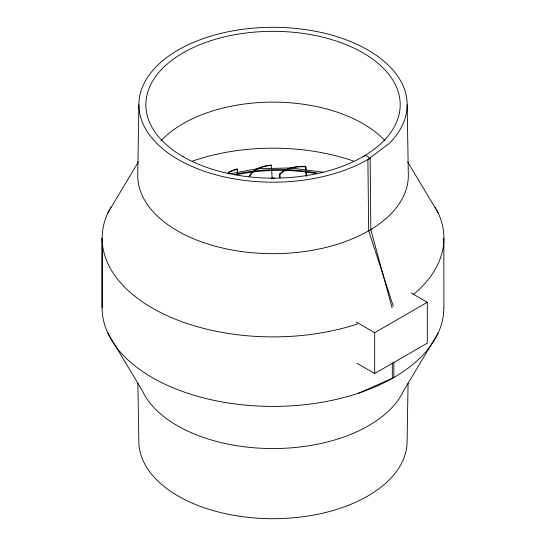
<?xml version="1.0" encoding="UTF-8"?>
<svg xmlns="http://www.w3.org/2000/svg" width="546" height="546" viewBox="0 0 546 546"><rect width="100%" height="100%" fill="white"/><g stroke="black" fill="none" stroke-linecap="round" stroke-linejoin="round"><path stroke-width="0.82" d="M138.889 104.743L137.728 175.553A135.306 78.119 0 0 0 221.253 247.727A135.306 78.119 0 0 0 368.7 230.787L370.85 229.839L370.14 158.504L365.936 155.337L362.953 156.661M408.067 383.094L407.111 441.257A134.139 77.443 0 0 1 272.973 518.7A134.139 77.443 0 0 1 138.834 441.257L137.879 383.094M305.91 170.277L305.746 166.523A25.642 15.042 -0.6 0 0 279.443 174.16L279.668 177.559M107.971 212.708L138.425 161.869M438.028 333.292L403.665 390.663A135.306 78.119 0 0 1 272.973 448.559A135.306 78.119 0 0 1 142.281 390.663L107.917 333.292M280.187 177.75L279.955 174.345L281.327 173.068A25.041 14.687 -0.6 0 1 303.139 166.742L305.678 166.878M356.292 322.044L374.692 332.664L427.306 302.293L427.306 343.127L374.692 373.505L357.029 363.308M370.14 158.504L367.881 159.507A134.139 77.443 0 0 1 146.983 131.231A134.139 77.443 0 0 1 284.719 27.593A134.139 77.443 0 0 1 389.196 143.468L367.881 159.507L368.7 230.787L393.332 306.388M358.469 393.277L392.315 378.276L392.315 363.001M237.633 172.707L237.401 169.301L235.067 169.929A25.027 14.681 -0.6 0 0 227.75 173.266M230.098 173.737L257.186 168.769L290.608 167.943L323.157 172.215M279.443 174.16L279.955 174.345M411.118 292.943L427.306 302.293M228.494 172.297A25.642 15.042 -0.6 0 1 237.155 168.98L237.401 169.301M407.637 161.869L438.083 212.708M370.85 229.839L392.096 307.883M271.226 165.104L271.321 165.458L268.789 165.711A25.034 14.687 -0.6 0 0 250.457 175.116L249.693 176.556L249.113 176.454A25.642 15.042 -0.6 0 1 271.219 165.104L271.546 168.857M305.746 166.523L305.972 169.922M306.142 172.475L306.367 175.873M306.019 171.983L306.306 176.235M271.662 170.557L272.174 178.214M237.155 168.98L237.442 173.232M407.166 104.743L408.333 175.553A135.306 78.119 0 0 1 371 229.429M443.85 238.165L443.905 307.835M393.857 362.319L393.857 377.6M374.692 332.664L374.692 373.505M102.15 238.24L102.15 307.835M102.095 238.165L102.095 307.76A170.878 98.655 0 0 0 272.973 406.415A170.878 98.655 0 0 0 443.85 307.76M436.698 209.889A170.878 98.655 0 0 1 413.24 294.635M357.698 323.935A170.878 98.655 0 0 1 166.66 315.452A170.878 98.655 0 0 1 109.357 209.889M110.108 208.483A170.878 98.655 0 0 1 110.899 207.084M435.162 207.084A170.878 98.655 0 0 1 435.947 208.483M192.533 161.084A156.013 90.076 0 0 1 353.528 161.084M271.287 178.126A156.013 90.076 0 0 1 274.658 178.126M161.036 140.766A127.17 73.423 0 0 1 273.027 102.129A127.17 73.423 0 0 1 385.019 140.766M234.459 174.454A124.768 73.191 -0.6 0 1 317.165 173.048M236.944 174.679A124.768 73.191 -0.6 0 1 284.514 170.4M286.186 170.448A124.768 73.191 -0.6 0 1 315.581 173.505M183.108 156.661A127.17 73.423 0 0 0 395.87 123.744A127.17 73.423 0 0 0 240.117 33.825A127.17 73.423 0 0 0 183.108 156.661"/></g></svg>
